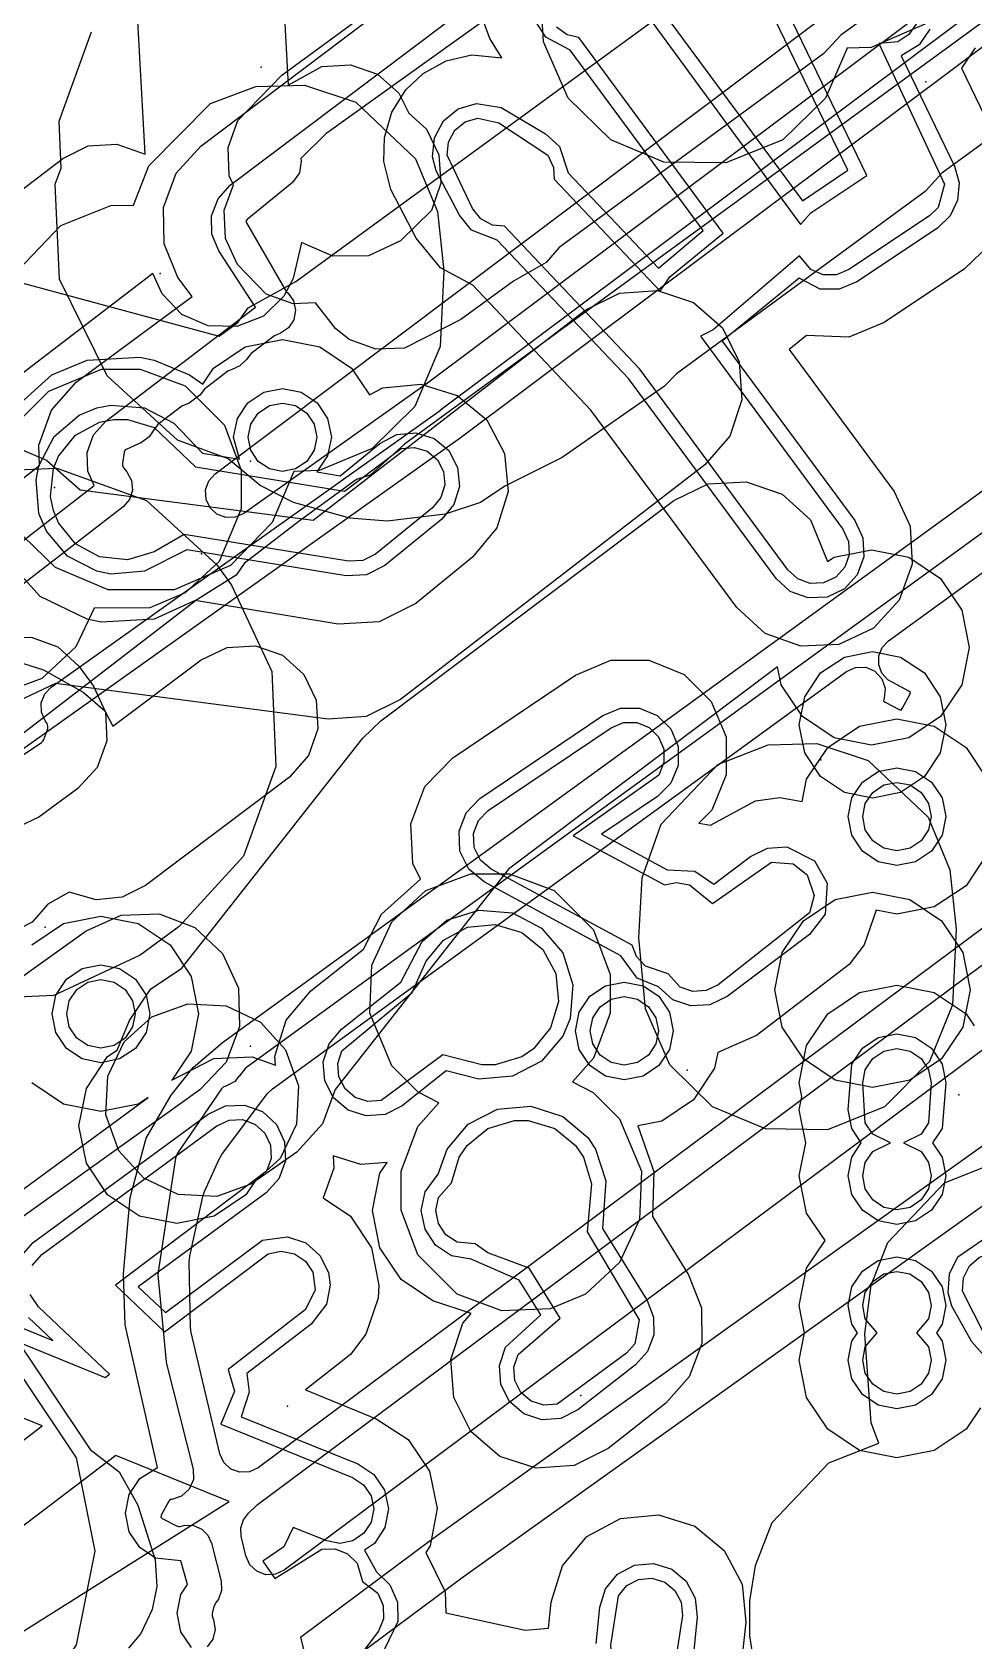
# Model space of a CAD drawing. Header units: metres. Extents: x 8738 to 9560, y -8972 to -7699.
# Drawn here: x 8982.3 to 9001.57, y -8157.11 to -8124.19 of the extents above; entities that cross this region are included whole.
import ezdxf

# ---------------------------------------------------------------- set-up
doc = ezdxf.new("R2010")
doc.units = ezdxf.units.M
for name, color, linetype in [('AI_GREENING_EXCLUSIONS', 1, 'Continuous'), ('AI_GREENING_LAWN', 82, 'Continuous'), ('AI_GREENING_REJECTED', 6, 'Continuous')]:
    doc.layers.add(name, color=color, linetype=linetype)

msp = doc.modelspace()

# ---------------------------------------------------------------- linework, layer by layer
at = {"layer": 'AI_GREENING_EXCLUSIONS'}
for points in [[(9045.859, -8091.153), (9020.617, -8110.161), (9019.849, -8110.898), (9019.503, -8111.013), (9017.236, -8112.693), (9017.027, -8112.99), (9016.1, -8113.511), (8989.922, -8132.624), (8989.217, -8133.256), (8988.937, -8133.343), (8987.764, -8134.2), (8986.64, -8135.064), (8986.478, -8135.307), (8985.673, -8135.807), (8960.434, -8155.213), (8959.695, -8155.928), (8959.35, -8156.046), (8957.123, -8157.756), (8956.926, -8158.05), (8956.066, -8158.568), (8929.562, -8178.912), (8904.278, -8205.333)], [(9045.859, -8091.153), (9020.617, -8110.161), (9019.849, -8110.898), (9019.503, -8111.013), (9017.236, -8112.693), (9017.027, -8112.99), (9016.1, -8113.511), (8989.922, -8132.624), (8989.217, -8133.256), (8988.937, -8133.343), (8987.764, -8134.2), (8986.64, -8135.064), (8986.478, -8135.307), (8985.673, -8135.807), (8960.434, -8155.213), (8959.695, -8155.928), (8959.35, -8156.046), (8957.123, -8157.756), (8956.926, -8158.05), (8956.066, -8158.568), (8929.562, -8178.912), (8904.278, -8205.333)], [(9033.491, -8100.485), (9017.902, -8112.401), (8991.06, -8132.499), (8986.438, -8135.788), (8986.438, -8135.788), (8986.438, -8135.788), (8979.925, -8140.422), (8979.286, -8140.797), (8978.556, -8140.911), (8978.119, -8140.822), (8977.784, -8140.688), (8977.675, -8140.561), (8973.755, -8143.602), (8973.839, -8144.107), (8973.76, -8144.728), (8973.471, -8145.337), (8972.926, -8145.927), (8958.484, -8156.853), (8939.431, -8170.901), (8931.698, -8176.967), (8927.609, -8180.372), (8924.563, -8183.053), (8917.837, -8189.222)], [(8968.074, -8123.837), (8966.403, -8125.084), (8986.13, -8130.411), (8986.512, -8130.133), (8986.721, -8129.836), (8987.697, -8129.296), (9013.792, -8110.243)], [(8968.074, -8123.837), (8966.403, -8125.084), (8986.13, -8130.411), (8986.512, -8130.133), (8986.721, -8129.836), (8987.697, -8129.296), (9013.792, -8110.243)], [(9000.206, -8123.262), (8998.853, -8124.253), (8998.507, -8124.631), (8993.09, -8128.6), (8992.822, -8128.907), (8992.15, -8129.289), (8991.078, -8130.075), (8989.924, -8130.655), (8989.339, -8130.68), (8988.789, -8130.48), (8988.507, -8130.259), (8988.1, -8129.733), (8987.643, -8129.753), (8987.093, -8129.552), (8986.508, -8128.947), (8986.26, -8128.417), (8986.235, -8127.832), (8986.235, -8127.832), (8986.423, -8127.317), (8986.337, -8127.134), (8986.312, -8126.549), (8986.512, -8126), (8987.413, -8125.074), (8994.842, -8119.63)], [(8967.703, -8122.617), (8978.169, -8136.382), (8982.455, -8133.057), (8982.438, -8132.645), (8982.696, -8131.925), (8983.205, -8131.354), (8985.578, -8129.603), (8985.285, -8129.215), (8985.001, -8128.524), (8984.989, -8127.778), (8985.253, -8127.079), (8985.755, -8126.525), (8992.469, -8121.459)], [(8966.908, -8123.224), (8977.486, -8137.135), (8978.095, -8137.714), (8983.574, -8133.466), (8983.443, -8133.177), (8983.427, -8132.795), (8983.556, -8132.435), (8983.81, -8132.15), (8986.873, -8129.819), (8986.122, -8128.669), (8985.98, -8128.323), (8985.975, -8127.95), (8986.106, -8127.6), (8986.357, -8127.324), (8993.072, -8122.258)], [(8976.941, -8131.35), (8982.927, -8126.776), (8983.452, -8126.518), (8984.037, -8126.481), (8984.613, -8126.69), (8984.385, -8122.481)], [(9000.62, -8124.007), (8999.47, -8124.506), (8998.984, -8124.522), (8998.54, -8125.541), (8997.663, -8126.396), (8996.498, -8126.866), (8995.229, -8126.849), (8994.146, -8126.396), (8993.269, -8125.541), (8992.77, -8124.391), (8992.638, -8122.219)], [(8994.617, -8123.471), (8998.023, -8128.13), (8998.238, -8127.886), (8999.381, -8127.124), (8997.04, -8122.27)], [(8994.919, -8123.375), (8998.067, -8127.641), (8998.998, -8127.019), (8996.814, -8122.492)], [(8987.424, -8123.125), (8987.541, -8125.275), (8988.23, -8124.894), (8988.814, -8124.859), (8989.367, -8125.049), (8989.805, -8125.437), (8990.008, -8125.852), (8990.371, -8126.174), (8990.628, -8126.7), (8990.664, -8127.284), (8990.473, -8127.838), (8989.839, -8128.463), (8989.183, -8128.766), (8988.453, -8128.775), (8987.816, -8128.496), (8987.641, -8129.236), (8987.456, -8129.597), (8987.034, -8130.002), (8986.489, -8130.215), (8985.904, -8130.203), (8985.368, -8129.968), (8984.962, -8129.546), (8984.775, -8129.129), (8979.241, -8133.367)], [(9001.899, -8128.538), (9001.386, -8129.032), (8999.736, -8130.133), (8999.014, -8130.431), (8998.151, -8130.396), (8997.796, -8130.686), (8999.941, -8133.593), (9000.273, -8134.299), (9000.31, -8135.079), (9000.045, -8135.813), (8999.519, -8136.39), (8998.813, -8136.722), (8998.034, -8136.758), (8997.3, -8136.494), (8996.723, -8135.968), (8993.738, -8131.924), (8991.318, -8129.369), (8990.656, -8129.013), (8990.163, -8128.408), (8989.644, -8127.411), (8989.501, -8126.835), (8989.514, -8126.349), (8989.666, -8125.831), (8989.95, -8125.372), (8990.303, -8125.038), (8990.777, -8124.778), (8991.303, -8124.655), (8991.916, -8124.714), (8991.67, -8124.322), (8991.264, -8123.217)], [(9000.674, -8124.128), (9000.457, -8124.452), (9000.089, -8124.678), (9001.177, -8126.933), (9001.272, -8127.277), (9001.241, -8127.631), (9001.088, -8127.953), (9000.831, -8128.2), (8999.181, -8129.301), (8998.82, -8129.45), (8998.43, -8129.449), (8997.998, -8129.228), (8996.426, -8130.514), (8999.136, -8134.187), (8999.302, -8134.54), (8999.321, -8134.93), (8999.188, -8135.297), (8998.926, -8135.585), (8998.573, -8135.751), (8998.183, -8135.77), (8997.816, -8135.637), (8997.527, -8135.375), (8994.506, -8131.281), (8991.82, -8128.446), (8991.293, -8128.242), (8991.046, -8127.939), (8990.568, -8127.028), (8990.497, -8126.74), (8990.536, -8126.352), (8990.721, -8126.009), (8991.024, -8125.762), (8991.398, -8125.65), (8991.9, -8125.733), (8991.9, -8125.733), (8992.808, -8126.27), (8993.097, -8126.533), (8993.272, -8127.07), (8995.118, -8129.019), (8996.033, -8128.253), (8993.31, -8124.563), (8992.812, -8124.296), (8992.604, -8123.965)], [(9000.397, -8124.013), (9000.245, -8124.24), (9000.018, -8124.392), (8999.632, -8124.422), (9000.974, -8127.304), (9000.844, -8127.777), (9000.665, -8127.95), (8999.014, -8129.051), (8998.762, -8129.156), (8998.489, -8129.155), (8998.237, -8129.051), (8998.008, -8128.771), (8996.24, -8130.28), (8995.977, -8130.411), (8998.895, -8134.365), (8999.011, -8134.612), (8999.024, -8134.885), (8998.931, -8135.142), (8998.748, -8135.344), (8998.5, -8135.46), (8998.227, -8135.473), (8997.971, -8135.38), (8997.769, -8135.196), (8994.737, -8131.088), (8991.967, -8128.165), (8991.724, -8128.14), (8991.484, -8128.011), (8991.311, -8127.799), (8990.795, -8126.712), (8990.823, -8126.44), (8990.953, -8126.2), (8991.164, -8126.027), (8991.426, -8125.949), (8991.853, -8126.046), (8992.856, -8126.711), (8992.856, -8126.711), (8992.972, -8126.958), (8992.984, -8127.202), (8995.154, -8129.492), (8995.353, -8129.197), (8996.444, -8128.304), (8993.491, -8124.302), (8993.252, -8124.248), (8993.03, -8124.09)], [(9002.275, -8126.085), (9000.922, -8127.076), (9000.576, -8127.454), (8995.49, -8131.181), (8995.244, -8131.433), (8993.147, -8132.898), (8991.979, -8133.484), (8991.481, -8133.817), (8990.755, -8134.055), (8989.568, -8134.198), (8988.806, -8134.139), (8987.654, -8133.817), (8986.972, -8133.472), (8986.315, -8132.923), (8985.276, -8132.544), (8983.838, -8131.226), (8982.861, -8129.248), (8982.776, -8127.299), (8982.894, -8126.974), (8982.894, -8126.974), (8982.853, -8126.016), (8983.52, -8124.183)], [(9001.598, -8124.51), (9001.319, -8124.927), (9002.078, -8126.499)], [(8981.725, -8129.371), (8982.886, -8128.149), (8983.916, -8127.742), (8984.379, -8127.729), (8984.691, -8126.93), (8984.691, -8126.93), (8985.95, -8125.651), (8986.881, -8125.301), (8987.876, -8125.274), (8988.926, -8125.626), (8990.15, -8126.785), (8990.596, -8127.86), (8990.729, -8129.077), (8990.652, -8130.622), (8990.137, -8131.854), (8989.26, -8132.709), (8988.177, -8133.162), (8987.655, -8133.179), (8987.216, -8134.228), (8986.361, -8135.105), (8985.211, -8135.603), (8983.86, -8135.603), (8982.777, -8135.15), (8981.9, -8134.294)], [(8981.875, -8132.645), (8982.597, -8132.948), (8983.287, -8133.554), (8988.053, -8134.176), (8993.622, -8129.878), (8994.321, -8129.531), (8995.099, -8129.478), (8995.839, -8129.727), (8996.427, -8130.24), (8996.774, -8130.939), (8996.827, -8131.717), (8996.579, -8132.457), (8996.066, -8133.045), (8989.839, -8137.85), (8989.139, -8138.198), (8988.359, -8138.25), (8982.781, -8137.522), (8981.875, -8137.949)], [(8981.925, -8131.904), (8982.703, -8131.203), (8983.426, -8130.901), (8983.426, -8130.901), (8984.509, -8130.842), (8984.801, -8130.901), (8985.523, -8131.203), (8985.793, -8131.395), (8986.012, -8131.067), (8986.661, -8130.633), (8987.426, -8130.481), (8988.191, -8130.633), (8988.84, -8131.067), (8989.205, -8131.613), (8989.48, -8131.468), (8990.257, -8131.395), (8991.003, -8131.625), (8991.604, -8132.123), (8991.968, -8132.813), (8992.041, -8133.59), (8991.811, -8134.336), (8991.313, -8134.937), (8990.152, -8135.881), (8989.405, -8136.261), (8988.568, -8136.303), (8985.639, -8135.824), (8984.801, -8136.204), (8983.717, -8136.263), (8983.426, -8136.204), (8982.465, -8135.741), (8981.764, -8134.962)], [(8982.106, -8132.077), (8982.646, -8131.537), (8983.722, -8131.089), (8984.514, -8131.089), (8985.431, -8131.43), (8986.237, -8132.236), (8986.578, -8133.153), (8986.578, -8133.945), (8986.13, -8135.021), (8985.431, -8135.668), (8984.708, -8135.97), (8983.57, -8135.979), (8983.199, -8136.769), (8982.5, -8137.416), (8981.583, -8137.757)], [(8985.561, -8157.251), (8985.344, -8156.927), (8985.268, -8156.544), (8985.344, -8156.161), (8985.48, -8155.957), (8985.48, -8155.957), (8985.342, -8155.471), (8984.827, -8155.421), (8984.503, -8155.204), (8984.286, -8154.88), (8984.21, -8154.497), (8984.286, -8154.114), (8984.503, -8153.79), (8984.865, -8153.566), (8984.206, -8150.646), (8984.174, -8149.604), (8984.308, -8148.038), (8984.633, -8146.828), (8985.146, -8145.945), (8985.6, -8145.38), (8986.2, -8144.867), (9002.754, -8132.846)], [(8981.976, -8137.061), (8982.533, -8137.242), (8983.348, -8137.698), (8983.793, -8138.079), (8983.955, -8138.397), (8985.762, -8137.037), (8986.29, -8136.783), (8986.874, -8136.75), (8987.426, -8136.943), (8987.863, -8137.333), (8988.117, -8137.861), (8988.149, -8138.445), (8987.956, -8138.997), (8987.566, -8139.434), (8984.619, -8141.651), (8984.144, -8141.891), (8983.615, -8141.949), (8983.061, -8141.793), (8982.62, -8142.037), (8982.306, -8142.407), (8981.785, -8142.673)], [(8982.296, -8142.866), (8982.945, -8142.432), (8983.71, -8142.28), (8984.475, -8142.432), (8985.124, -8142.866), (8985.558, -8143.515), (8985.71, -8144.28), (8985.558, -8145.045), (8985.163, -8145.636), (8986.022, -8145.194), (8986.802, -8145.16), (8987.281, -8145.334), (8987.266, -8145.15), (8987.504, -8144.407), (8988.008, -8143.812), (8989.08, -8142.96), (8989.451, -8142.238), (8990.251, -8141.528), (8990.09, -8141.204), (8990.05, -8140.39), (8990.339, -8139.627), (8990.909, -8139.043), (8993.425, -8137.347), (8994.145, -8137.046), (8994.925, -8137.043), (8995.647, -8137.339), (8996.201, -8137.889), (8996.503, -8138.609), (8996.506, -8139.389), (8996.21, -8140.111), (8995.944, -8140.379), (8996.186, -8140.422), (8997.103, -8139.92), (8997.606, -8139.856), (8998.061, -8139.937), (8998.152, -8139.479), (8998.586, -8138.83), (8999.235, -8138.396), (9000, -8138.244), (9000.765, -8138.396), (9001.414, -8138.83), (9001.848, -8139.479)], [(9009.742, -8141.278), (8990.5, -8155.023), (8987.791, -8157.04), (8990.024, -8165.713)], [(9001.848, -8141.009), (9001.414, -8141.658), (9000.765, -8142.092), (9000, -8142.244), (8999.577, -8142.16), (8999.331, -8142.869), (8999.02, -8143.27), (8997.127, -8144.725), (8996.333, -8145.07), (8996.269, -8145.394), (8995.835, -8146.043), (8995.186, -8146.477), (8994.698, -8146.574), (8995.023, -8147.504), (8994.996, -8148.429), (8995.736, -8149.62), (8996.002, -8150.298), (8996.007, -8151.025), (8995.751, -8151.707), (8995.268, -8152.251), (8994.089, -8153.173), (8993.392, -8153.524), (8992.614, -8153.581), (8991.873, -8153.337), (8991.281, -8152.827), (8990.93, -8152.13), (8990.873, -8151.352), (8991.117, -8150.611), (8991.29, -8150.411), (8990.501, -8150.154), (8989.852, -8149.72), (8989.418, -8149.071), (8989.266, -8148.306), (8989.418, -8147.541), (8989.566, -8147.32), (8989.026, -8147.365), (8988.464, -8147.185), (8988.476, -8147.44), (8988.255, -8148.048), (8988.814, -8148.422), (8989.248, -8149.071), (8989.4, -8149.836), (8989.383, -8150.096), (8989.133, -8150.835), (8988.814, -8151.25), (8987.894, -8151.978), (8989.344, -8152.565), (8989.996, -8152.994), (8990.435, -8153.639), (8990.593, -8154.403), (8990.447, -8155.17), (8990.356, -8155.307), (8990.758, -8156.111), (8990.766, -8156.535), (8992.391, -8156.89), (8992.871, -8156.855), (8992.925, -8156.321), (8993.154, -8155.575), (8993.652, -8154.974), (8994.341, -8154.608), (8995.118, -8154.534), (8995.864, -8154.763), (8996.465, -8155.261), (8996.831, -8155.95), (8996.905, -8156.727), (8996.826, -8157.482)], [(8976.978, -8147.18), (8983.411, -8142.583), (8984.122, -8142.261), (8984.902, -8142.237), (8985.632, -8142.513), (8986.201, -8143.047), (8986.522, -8143.758), (8986.547, -8144.538), (8986.271, -8145.268), (8985.737, -8145.837), (8980.883, -8149.306), (8983.488, -8153.194), (8983.488, -8153.194), (8984.081, -8153.656), (8984.466, -8154.335), (8984.821, -8155.457), (8984.855, -8155.997), (8984.76, -8156.473), (8984.524, -8156.959), (8984.274, -8157.264)], [(9009.489, -8142.688), (8991.121, -8155.807), (8988.942, -8157.43)], [(9001.707, -8152.341), (9001.414, -8152.779), (9000.765, -8153.213), (9000, -8153.365), (8999.235, -8153.213), (8998.586, -8152.779), (8998.152, -8152.13), (8998, -8151.365), (8998.11, -8150.811), (8997.999, -8150.251), (8998.151, -8149.486), (8998.528, -8148.922), (8998.152, -8148.359), (8998, -8147.594), (8998.134, -8146.92), (8998, -8146.246), (8998.055, -8145.969), (8998, -8145.692), (8998.152, -8144.927), (8998.586, -8144.278), (8999.235, -8143.844), (9000, -8143.692), (9000.765, -8143.844), (9001.414, -8144.278), (9001.578, -8144.523)], [(8981.731, -8148.156), (8984.677, -8145.993), (8984.475, -8146.128), (8983.71, -8146.28), (8982.945, -8146.128), (8982.296, -8145.694)], [(8982.037, -8149.289), (8982.323, -8148.962), (8985.907, -8146.331), (8986.26, -8146.165), (8986.65, -8146.148), (8987.017, -8146.281), (8987.305, -8146.545), (8987.47, -8146.898), (8987.487, -8147.288), (8987.354, -8147.655), (8987.091, -8147.943), (8984.473, -8149.865), (8985.032, -8150.394), (8987.017, -8148.912), (8987.53, -8148.844), (8987.9, -8148.97), (8988.193, -8149.227), (8988.366, -8149.577), (8988.4, -8149.836), (8988.324, -8150.219), (8988.009, -8150.629), (8986.695, -8151.639), (8986.743, -8152.021), (8986.577, -8152.524), (8988.968, -8153.492), (8989.294, -8153.706), (8989.514, -8154.029), (8989.593, -8154.411), (8989.52, -8154.794), (8989.306, -8155.12), (8989.104, -8155.258), (8989.35, -8155.7), (8989.625, -8155.965), (8989.781, -8156.323), (8989.788, -8156.713), (8989.513, -8157.285)], [(8982.3, -8149.433), (8982.501, -8149.204), (8986.084, -8146.572), (8986.332, -8146.457), (8986.605, -8146.445), (8986.861, -8146.538), (8987.063, -8146.722), (8987.179, -8146.97), (8987.191, -8147.243), (8987.097, -8147.499), (8984.005, -8149.836), (8985.012, -8150.788), (8987.132, -8149.189), (8987.4, -8149.136), (8987.668, -8149.189), (8987.895, -8149.341), (8988.047, -8149.568), (8988.094, -8149.927), (8987.895, -8150.331), (8986.311, -8151.556), (8986.444, -8152), (8986.164, -8152.68), (8988.856, -8153.77), (8989.084, -8153.92), (8989.238, -8154.146), (8989.293, -8154.413), (8989.242, -8154.682), (8989.092, -8154.91), (8988.866, -8155.064), (8988.599, -8155.119), (8988.33, -8155.068), (8987.644, -8154.79), (8987.455, -8155.186), (8987.02, -8155.48), (8987.266, -8155.837), (8988.228, -8155.235), (8988.501, -8155.23), (8988.755, -8155.33), (8988.951, -8155.52), (8989.063, -8155.899), (8989.379, -8156.136), (8989.488, -8156.387), (8989.493, -8156.66), (8989.392, -8156.914), (8988.966, -8157.473)], [(8974.132, -8147.451), (8982.724, -8150.964), (8982.228, -8150.495)], [(8997.104, -8157.744), (8996.99, -8157.011), (8996.991, -8156.293), (8997.107, -8155.567), (8997.446, -8154.691), (8998.607, -8153.47), (8999.627, -8153.066), (8999.627, -8153.066), (8999.47, -8152.65), (8999.342, -8150.831), (8999.472, -8149.833), (8999.811, -8148.958), (9000.971, -8147.736), (9002.001, -8147.329)], [(8974.006, -8147.723), (8983.796, -8151.721), (8983.888, -8151.651), (8982.434, -8150.277), (8982.264, -8150.025)], [(8977.87, -8156.274), (8982.509, -8152.711), (8973.739, -8149.142)], [(8979.7, -8157.504), (8979.845, -8157.057), (8980.141, -8156.709), (8980.553, -8156.496), (8981.025, -8156.457), (8981.472, -8156.602), (8981.844, -8156.933), (8982.038, -8156.969), (8986.332, -8154.259), (8984.014, -8153.32), (8978.543, -8157.473)], [(8993.844, -8157.169), (8993.92, -8156.422), (8994.035, -8156.049), (8994.283, -8155.749), (8994.628, -8155.566), (8995.017, -8155.529), (8995.39, -8155.644), (8995.69, -8155.892), (8995.873, -8156.237), (8995.91, -8156.625), (8995.834, -8157.372)]]:
    msp.add_lwpolyline(points, dxfattribs=at)
for points in [[(8984.603, -8131.881), (8985.203, -8132.193), (8985.791, -8132.809), (8986.548, -8132.933), (8986.426, -8132.481), (8986.502, -8132.098), (8986.719, -8131.774), (8987.043, -8131.557), (8987.426, -8131.481), (8987.809, -8131.557), (8988.133, -8131.774), (8988.35, -8132.098), (8988.426, -8132.481), (8988.35, -8132.864), (8988.129, -8133.191), (8988.608, -8133.269), (8989.421, -8132.609), (8989.766, -8132.426), (8990.154, -8132.39), (8990.527, -8132.505), (8990.828, -8132.754), (8991.01, -8133.099), (8991.046, -8133.487), (8990.931, -8133.86), (8990.683, -8134.161), (8989.521, -8135.105), (8989.148, -8135.295), (8988.729, -8135.316), (8985.469, -8134.783), (8984.603, -8135.224), (8983.915, -8135.283), (8983.623, -8135.224), (8983.024, -8134.912), (8982.593, -8134.403), (8982.442, -8134.042), (8982.383, -8133.355), (8982.442, -8133.063), (8982.754, -8132.463), (8983.262, -8132.032), (8983.623, -8131.881), (8983.915, -8131.822), (8984.603, -8131.881)], [(8986.931, -8132.976), (8986.779, -8132.749), (8986.726, -8132.481), (8986.779, -8132.213), (8986.931, -8131.986), (8987.158, -8131.834), (8987.426, -8131.781), (8987.694, -8131.834), (8987.921, -8131.986), (8988.073, -8132.213), (8988.126, -8132.481), (8988.073, -8132.749), (8987.921, -8132.976), (8987.694, -8133.128), (8987.426, -8133.181), (8987.158, -8133.128), (8986.931, -8132.976)], [(8984.252, -8132.116), (8984.796, -8132.281), (8985.642, -8133.089), (8988.693, -8133.587), (8989.852, -8132.714), (8990.124, -8132.688), (8990.385, -8132.769), (8990.595, -8132.943), (8990.723, -8133.185), (8990.748, -8133.456), (8990.668, -8133.717), (8990.493, -8133.928), (8989.332, -8134.872), (8989.071, -8135.005), (8988.777, -8135.02), (8985.416, -8134.47), (8984.796, -8134.824), (8984.252, -8134.989), (8983.683, -8134.93), (8983.192, -8134.663), (8982.842, -8134.236), (8982.736, -8133.983), (8982.677, -8133.691), (8982.736, -8133.122), (8982.842, -8132.869), (8983.192, -8132.442), (8983.683, -8132.175), (8983.975, -8132.116), (8984.252, -8132.116)], [(8986.079, -8135.094), (8986.384, -8135.51), (8987.205, -8137.272), (8987.291, -8139.221), (8986.625, -8141.055), (8985.308, -8142.494), (8984.511, -8143.079), (8982.749, -8143.903), (8980.8, -8143.991), (8978.966, -8143.327), (8977.525, -8142.012), (8977.221, -8141.598), (8976.396, -8139.836), (8976.308, -8137.887), (8976.975, -8136.048), (8978.287, -8134.612), (8979.09, -8134.023), (8980.857, -8133.197), (8982.806, -8133.111), (8984.64, -8133.777), (8986.079, -8135.094)], [(8985.361, -8143.351), (8989.073, -8138.642), (8989.441, -8138.282), (8995.432, -8133.774), (8996.136, -8133.435), (8996.915, -8133.392), (8997.651, -8133.649), (8998.233, -8134.169), (8998.58, -8135.025), (8998.714, -8134.936), (8999.479, -8134.784), (9000.244, -8134.936), (9000.893, -8135.37), (9001.327, -8136.019), (9001.479, -8136.784), (9001.327, -8137.549), (9000.893, -8138.198), (9000.244, -8138.632), (8999.479, -8138.784), (8998.714, -8138.632), (8998.065, -8138.198), (8997.631, -8137.549), (8997.558, -8137.18), (8992.054, -8141.322), (8988.502, -8145.828), (8988.245, -8146.534), (8987.718, -8147.109), (8986.858, -8147.711), (8986.675, -8147.984), (8986.026, -8148.418), (8985.261, -8148.57), (8984.496, -8148.418), (8983.847, -8147.984), (8983.413, -8147.335), (8983.261, -8146.57), (8983.413, -8145.805), (8983.847, -8145.156), (8984.042, -8145.025), (8984.298, -8144.414), (8984.734, -8143.767), (8985.361, -8143.351)], [(8983.56, -8137.577), (8983.806, -8138.108), (8983.831, -8138.693), (8983.631, -8139.242), (8983.237, -8139.672), (8982.44, -8140.257), (8981.909, -8140.505), (8981.325, -8140.531), (8980.774, -8140.331), (8980.344, -8139.937), (8980.042, -8139.527), (8979.795, -8138.998), (8979.768, -8138.413), (8979.968, -8137.862), (8980.362, -8137.431), (8981.163, -8136.842), (8981.694, -8136.596), (8982.279, -8136.571), (8982.828, -8136.771), (8983.258, -8137.165), (8983.56, -8137.577)], [(9000.561, -8137.304), (9000.886, -8137.791), (9001, -8138.365), (9000.886, -8138.939), (9000.561, -8139.426), (9000.074, -8139.751), (8999.5, -8139.865), (8998.926, -8139.751), (8998.439, -8139.426), (8998.114, -8138.939), (8998, -8138.365), (8998.114, -8137.791), (8998.439, -8137.304), (8998.926, -8136.979), (8999.5, -8136.865), (9000.074, -8136.979), (9000.561, -8137.304)], [(8995.783, -8144.119), (8995.415, -8143.991), (8995.12, -8143.725), (8994.683, -8143.548), (8994.349, -8143.092), (8991.551, -8141.581), (8991.239, -8141.318), (8991.058, -8140.953), (8991.038, -8140.545), (8991.183, -8140.164), (8991.467, -8139.872), (8993.984, -8138.177), (8994.344, -8138.026), (8994.734, -8138.025), (8995.095, -8138.173), (8995.372, -8138.447), (8995.523, -8138.807), (8995.524, -8139.198), (8995.376, -8139.559), (8995.101, -8139.836), (8993.956, -8140.607), (8995.299, -8141.332), (8995.863, -8141.361), (8996.25, -8141.627), (8997.003, -8141.058), (8997.354, -8140.888), (8997.744, -8140.866), (8998.313, -8141.149), (8998.574, -8141.604), (8998.53, -8142.239), (8998.209, -8142.654), (8996.524, -8143.927), (8996.173, -8144.097), (8995.783, -8144.119)], [(8995.32, -8143.463), (8994.856, -8143.303), (8994.668, -8143.105), (8994.581, -8142.876), (8991.693, -8141.317), (8991.475, -8141.133), (8991.349, -8140.877), (8991.335, -8140.592), (8991.436, -8140.325), (8991.635, -8140.121), (8994.151, -8138.426), (8994.403, -8138.32), (8994.677, -8138.319), (8994.929, -8138.423), (8995.123, -8138.615), (8995.229, -8138.867), (8995.23, -8139.14), (8995.126, -8139.393), (8993.377, -8140.635), (8995.246, -8141.644), (8995.485, -8141.592), (8995.754, -8141.64), (8996.227, -8142.021), (8997.43, -8141.179), (8997.874, -8141.209), (8998.165, -8141.434), (8998.306, -8141.856), (8998.21, -8142.211), (8996.343, -8143.688), (8996.097, -8143.806), (8995.824, -8143.822), (8995.566, -8143.733), (8995.32, -8143.463)], [(8998.362, -8138.747), (8999.412, -8139.099), (9000.636, -8140.257), (9001.082, -8141.333), (9001.215, -8142.549), (9001.138, -8144.094), (9000.668, -8145.259), (8999.746, -8146.181), (8998.581, -8146.651), (8997.312, -8146.635), (8996.228, -8146.181), (8995.351, -8145.326), (8994.853, -8144.176), (8994.72, -8142.722), (8994.789, -8141.5), (8995.177, -8140.402), (8996.338, -8139.181), (8997.367, -8138.773), (8998.362, -8138.747)], [(8999.293, -8140.951), (8999.076, -8140.627), (8999, -8140.244), (8999.076, -8139.861), (8999.293, -8139.537), (8999.617, -8139.32), (9000, -8139.244), (9000.383, -8139.32), (9000.707, -8139.537), (9000.924, -8139.861), (9001, -8140.244), (9000.924, -8140.627), (9000.707, -8140.951), (9000.383, -8141.168), (9000, -8141.244), (8999.617, -8141.168), (8999.293, -8140.951)], [(8999.505, -8140.739), (8999.353, -8140.512), (8999.3, -8140.244), (8999.353, -8139.976), (8999.505, -8139.749), (8999.732, -8139.597), (9000, -8139.544), (9000.268, -8139.597), (9000.495, -8139.749), (9000.647, -8139.976), (9000.7, -8140.244), (9000.647, -8140.512), (9000.495, -8140.739), (9000.268, -8140.891), (9000, -8140.944), (8999.732, -8140.891), (8999.505, -8140.739)], [(8990.202, -8145.885), (8989.662, -8145.345), (8989.214, -8144.269), (8989.253, -8143.283), (8989.662, -8142.401), (8990.361, -8141.754), (8991.278, -8141.413), (8992.07, -8141.413), (8992.987, -8141.754), (8993.793, -8142.56), (8994.134, -8143.477), (8994.134, -8144.269), (8993.793, -8145.186), (8993.361, -8145.669), (8993.785, -8145.887), (8994.325, -8146.427), (8994.773, -8147.503), (8994.734, -8148.489), (8994.325, -8149.371), (8993.626, -8150.018), (8992.903, -8150.32), (8991.917, -8150.359), (8991, -8150.018), (8990.194, -8149.212), (8989.853, -8148.295), (8989.853, -8147.503), (8990.194, -8146.586), (8990.626, -8146.103), (8990.202, -8145.885)], [(9001.348, -8144.554), (9000.914, -8145.203), (9000.265, -8145.637), (8999.5, -8145.789), (8998.735, -8145.637), (8998.086, -8145.203), (8997.652, -8144.554), (8997.5, -8143.789), (8997.652, -8143.024), (8998.086, -8142.375), (8998.735, -8141.941), (8999.5, -8141.789), (9000.265, -8141.941), (9000.914, -8142.375), (9001.348, -8143.024), (9001.5, -8143.789), (9001.348, -8144.554)], [(8993.16, -8144.737), (8992.729, -8145.246), (8992.13, -8145.558), (8991.442, -8145.616), (8990.777, -8145.444), (8989.875, -8146.161), (8989.528, -8146.339), (8989.139, -8146.371), (8988.768, -8146.252), (8988.47, -8146), (8988.291, -8145.653), (8988.259, -8145.264), (8988.378, -8144.892), (8988.631, -8144.595), (8989.85, -8143.634), (8990.281, -8142.797), (8990.789, -8142.366), (8991.442, -8142.156), (8992.13, -8142.215), (8992.729, -8142.527), (8993.16, -8143.035), (8993.37, -8143.688), (8993.311, -8144.376), (8993.16, -8144.737)], [(8992.912, -8144.569), (8992.562, -8144.997), (8992.323, -8145.158), (8991.779, -8145.322), (8991.502, -8145.322), (8990.706, -8145.117), (8989.445, -8146.051), (8989.173, -8146.073), (8988.913, -8145.99), (8988.705, -8145.813), (8988.58, -8145.57), (8988.557, -8145.298), (8988.641, -8145.038), (8990.078, -8143.844), (8990.369, -8143.203), (8990.718, -8142.775), (8991.21, -8142.509), (8991.779, -8142.45), (8992.323, -8142.615), (8992.751, -8142.965), (8993.017, -8143.456), (8993.076, -8144.025), (8992.912, -8144.569)], [(8983.71, -8145.28), (8983.327, -8145.204), (8983.003, -8144.987), (8982.786, -8144.663), (8982.71, -8144.28), (8982.786, -8143.897), (8983.003, -8143.573), (8983.327, -8143.356), (8983.71, -8143.28), (8984.093, -8143.356), (8984.417, -8143.573), (8984.634, -8143.897), (8984.71, -8144.28), (8984.634, -8144.663), (8984.417, -8144.987), (8984.093, -8145.204), (8983.71, -8145.28)], [(8983.442, -8144.927), (8983.215, -8144.775), (8983.063, -8144.548), (8983.01, -8144.28), (8983.063, -8144.012), (8983.215, -8143.785), (8983.442, -8143.633), (8983.71, -8143.58), (8983.978, -8143.633), (8984.205, -8143.785), (8984.357, -8144.012), (8984.41, -8144.28), (8984.357, -8144.548), (8984.205, -8144.775), (8983.978, -8144.927), (8983.71, -8144.98), (8983.442, -8144.927)], [(8994.038, -8145.553), (8993.714, -8145.336), (8993.497, -8145.012), (8993.421, -8144.629), (8993.497, -8144.246), (8993.714, -8143.922), (8994.038, -8143.705), (8994.421, -8143.629), (8994.804, -8143.705), (8995.128, -8143.922), (8995.345, -8144.246), (8995.421, -8144.629), (8995.345, -8145.012), (8995.128, -8145.336), (8994.804, -8145.553), (8994.421, -8145.629), (8994.038, -8145.553)], [(8985.485, -8144.078), (8986.273, -8144.117), (8986.974, -8144.451), (8987.486, -8145.015), (8987.752, -8145.751), (8987.713, -8146.539), (8987.379, -8147.24), (8986.815, -8147.752), (8986.079, -8148.018), (8985.291, -8147.979), (8984.59, -8147.645), (8984.078, -8147.081), (8983.812, -8146.345), (8983.851, -8145.557), (8984.185, -8144.856), (8984.749, -8144.344), (8985.485, -8144.078)], [(8994.153, -8145.276), (8993.926, -8145.124), (8993.774, -8144.897), (8993.721, -8144.629), (8993.774, -8144.361), (8993.926, -8144.134), (8994.153, -8143.982), (8994.421, -8143.929), (8994.689, -8143.982), (8994.916, -8144.134), (8995.068, -8144.361), (8995.121, -8144.629), (8995.068, -8144.897), (8994.916, -8145.124), (8994.689, -8145.276), (8994.421, -8145.329), (8994.153, -8145.276)], [(9001, -8145.692), (9000.924, -8146.629), (9000.729, -8146.92), (9000.924, -8147.211), (9001, -8147.594), (9000.924, -8147.977), (9000.707, -8148.301), (9000.383, -8148.518), (9000, -8148.594), (8999.617, -8148.518), (8999.293, -8148.301), (8999.076, -8147.977), (8999, -8147.594), (8999.076, -8147.211), (8999.271, -8146.92), (8999.076, -8146.629), (8999, -8146.246), (8999.076, -8145.309), (8999.293, -8144.985), (8999.617, -8144.768), (9000, -8144.692), (9000.383, -8144.768), (9000.707, -8144.985), (9000.924, -8145.309), (9001, -8145.692)], [(9000.495, -8145.197), (9000.647, -8145.424), (9000.7, -8145.692), (9000.647, -8146.514), (9000.495, -8146.741), (9000.131, -8146.92), (9000.495, -8147.099), (9000.647, -8147.326), (9000.7, -8147.594), (9000.647, -8147.862), (9000.495, -8148.089), (9000.268, -8148.241), (9000, -8148.294), (8999.732, -8148.241), (8999.505, -8148.089), (8999.353, -8147.862), (8999.3, -8147.594), (8999.353, -8147.326), (8999.505, -8147.099), (8999.869, -8146.92), (8999.505, -8146.741), (8999.353, -8146.514), (8999.3, -8145.692), (8999.353, -8145.424), (8999.505, -8145.197), (8999.732, -8145.045), (9000, -8144.992), (9000.268, -8145.045), (9000.495, -8145.197)], [(8990.61, -8147.564), (8990.793, -8147.048), (8991.224, -8146.54), (8991.823, -8146.228), (8992.511, -8146.169), (8993.164, -8146.379), (8993.672, -8146.81), (8993.833, -8147.048), (8994.043, -8147.701), (8993.971, -8148.673), (8994.887, -8150.147), (8995.019, -8150.486), (8995.022, -8150.85), (8994.894, -8151.191), (8994.653, -8151.463), (8993.473, -8152.384), (8993.125, -8152.56), (8992.736, -8152.589), (8992.365, -8152.467), (8992.07, -8152.212), (8991.894, -8151.863), (8991.865, -8151.474), (8991.988, -8151.104), (8992.714, -8150.44), (8992.272, -8149.728), (8991.287, -8149.302), (8990.883, -8149.23), (8990.559, -8149.013), (8990.342, -8148.689), (8990.266, -8148.306), (8990.342, -8147.923), (8990.61, -8147.564)], [(8990.619, -8148.038), (8990.882, -8147.737), (8991.041, -8147.216), (8991.202, -8146.978), (8991.63, -8146.628), (8992.174, -8146.463), (8992.451, -8146.463), (8992.996, -8146.628), (8993.424, -8146.978), (8993.584, -8147.216), (8993.749, -8147.761), (8993.662, -8148.744), (8994.725, -8150.543), (8994.637, -8151.036), (8994.468, -8151.227), (8993.045, -8152.271), (8992.772, -8152.291), (8992.513, -8152.205), (8992.306, -8152.027), (8992.183, -8151.783), (8992.163, -8151.511), (8992.249, -8151.251), (8993.111, -8150.51), (8992.473, -8149.483), (8991.63, -8149.171), (8991.367, -8148.986), (8990.998, -8148.953), (8990.771, -8148.801), (8990.619, -8148.574), (8990.566, -8148.306), (8990.619, -8148.038)], [(9002.421, -8148.94), (9003.152, -8149.327), (9003.503, -8149.667), (9005.678, -8149.667), (9006.06, -8149.743), (9006.385, -8149.96), (9006.602, -8150.285), (9006.678, -8150.667), (9006.602, -8151.05), (9006.385, -8151.374), (9006.06, -8151.591), (9005.678, -8151.667), (9002.865, -8151.667), (9001.791, -8151.288), (9001.534, -8150.994), (9001.12, -8150.261), (9001.046, -8149.993), (9001.073, -8149.604), (9001.246, -8149.254), (9001.749, -8148.907), (9002.138, -8148.869), (9002.421, -8148.94)], [(9003.011, -8149.591), (9003.329, -8149.967), (9005.946, -8150.021), (9006.173, -8150.172), (9006.324, -8150.399), (9006.378, -8150.667), (9006.324, -8150.935), (9006.173, -8151.162), (9005.946, -8151.314), (9005.678, -8151.367), (9002.865, -8151.367), (9001.974, -8151.05), (9001.794, -8150.844), (9001.344, -8149.954), (9001.362, -8149.682), (9001.483, -8149.437), (9001.689, -8149.257), (9001.948, -8149.17), (9002.296, -8149.214), (9003.011, -8149.591)], [(9000.999, -8150.251), (9000.923, -8150.634), (9000.807, -8150.807), (9000.924, -8150.982), (9001, -8151.365), (9000.924, -8151.748), (9000.707, -8152.072), (9000.383, -8152.289), (9000, -8152.365), (8999.617, -8152.289), (8999.293, -8152.072), (8999.076, -8151.748), (8999, -8151.365), (8999.076, -8150.982), (8999.192, -8150.809), (8999.075, -8150.634), (8998.999, -8150.251), (8999.075, -8149.868), (8999.292, -8149.544), (8999.616, -8149.327), (8999.999, -8149.251), (9000.382, -8149.327), (9000.706, -8149.544), (9000.923, -8149.868), (9000.999, -8150.251)], [(9000.646, -8149.983), (9000.699, -8150.251), (9000.646, -8150.519), (9000.402, -8150.808), (9000.647, -8151.097), (9000.7, -8151.365), (9000.647, -8151.633), (9000.495, -8151.86), (9000.268, -8152.012), (9000, -8152.065), (8999.732, -8152.012), (8999.505, -8151.86), (8999.353, -8151.633), (8999.3, -8151.365), (8999.353, -8151.097), (8999.597, -8150.808), (8999.352, -8150.519), (8999.299, -8150.251), (8999.352, -8149.983), (8999.504, -8149.756), (8999.731, -8149.604), (8999.999, -8149.551), (9000.267, -8149.604), (9000.494, -8149.756), (9000.646, -8149.983)], [(8978.797, -8150.131), (8979.759, -8150.512), (8980.495, -8150.659), (8982.118, -8151.742), (8983.201, -8153.365), (8983.582, -8155.278), (8983.201, -8157.191), (8982.118, -8158.814), (8980.495, -8159.897), (8979.796, -8160.037), (8978.797, -8160.433), (8976.819, -8160.433), (8975.769, -8160.015), (8975.178, -8159.897), (8973.555, -8158.814), (8972.472, -8157.191), (8972.091, -8155.278), (8972.472, -8153.365), (8973.555, -8151.742), (8975.178, -8150.659), (8975.805, -8150.534), (8976.819, -8150.131), (8978.797, -8150.131)], [(8994.986, -8155.828), (8995.247, -8155.908), (8995.458, -8156.082), (8995.586, -8156.323), (8995.611, -8156.595), (8995.455, -8157.602), (8995.281, -8157.813), (8995.04, -8157.941), (8994.768, -8157.966), (8994.507, -8157.886), (8994.296, -8157.712), (8994.168, -8157.471), (8994.143, -8157.199), (8994.299, -8156.192), (8994.473, -8155.981), (8994.714, -8155.853), (8994.986, -8155.828)]]:
    msp.add_lwpolyline(points, close=True, dxfattribs=at)
at = {"layer": 'AI_GREENING_LAWN'}
msp.add_lwpolyline([(9016.612, -8111.139), (9016.688, -8111.313), (9016.694, -8111.503), (9016.628, -8111.682), (9016.5, -8111.823), (8990.309, -8131.438), (8990.298, -8131.446), (8986.636, -8134.04), (8986.46, -8134.119), (8986.267, -8134.126), (8986.085, -8134.058), (8985.943, -8133.927), (8985.862, -8133.752), (8985.853, -8133.559), (8985.918, -8133.376), (8986.047, -8133.233), (9015.789, -8110.875), (9015.965, -8110.79), (9016.161, -8110.779), (9016.345, -8110.844), (9016.49, -8110.975), (9016.595, -8111.115), (9016.606, -8111.13), (9016.612, -8111.139)], close=True, dxfattribs=at)
for points in [[(8981.613, -8139.316), (8982.494, -8138.727), (8982.522, -8138.701), (8982.54, -8138.668), (8982.62, -8138.447), (8982.626, -8138.393), (8982.607, -8138.342), (8982.567, -8138.283), (8982.492, -8138.106), (8982.489, -8137.914), (8982.559, -8137.735), (8982.691, -8137.595), (8990.657, -8131.926), (8990.662, -8131.923), (9017.481, -8111.842)], [(8996.313, -8120.535), (8988.315, -8126.273), (8988.286, -8126.297), (8987.826, -8126.747), (8987.802, -8126.78), (8987.807, -8126.83), (8987.772, -8127.07), (8987.627, -8127.265), (8986.701, -8128.027), (8986.676, -8128.057), (8986.689, -8128.094), (8987.503, -8129.497), (8987.539, -8129.532), (8987.65, -8129.693), (8987.69, -8129.884), (8987.655, -8130.076), (8987.548, -8130.239), (8987.387, -8130.35), (8987.261, -8130.404), (8986.784, -8130.768), (8986.685, -8130.9), (8986.543, -8131.027), (8986.471, -8131.053), (8986.474, -8131.059), (8986.306, -8131.131), (8985.829, -8131.495), (8985.732, -8131.623), (8985.519, -8131.785), (8985.369, -8131.845), (8984.873, -8132.222), (8984.777, -8132.349), (8984.696, -8132.476), (8984.541, -8132.586), (8984.229, -8132.729), (8984.197, -8132.75), (8984.185, -8132.787), (8984.15, -8133.017), (8984.153, -8133.067), (8984.177, -8133.111), (8984.242, -8133.188), (8984.337, -8133.364), (8984.356, -8133.563), (8984.295, -8133.754), (8984.165, -8133.906), (8978.429, -8138.332)], [(9003.132, -8133.437), (8986.666, -8145.394), (8986.543, -8145.547), (8986.542, -8145.546), (8986.452, -8145.665), (8986.293, -8145.744), (8986.295, -8145.748), (8986.211, -8145.784), (8986.18, -8145.815), (8985.275, -8147.13), (8985.234, -8147.233), (8984.879, -8149.56), (8984.877, -8149.621), (8985.048, -8151.403), (8985.054, -8151.44), (8985.595, -8153.597), (8985.601, -8153.81), (8985.518, -8154.006), (8985.361, -8154.15), (8985.159, -8154.216), (8985.128, -8154.219), (8985.1, -8154.253), (8984.946, -8154.541), (8984.934, -8154.581), (8984.966, -8154.607), (8985.254, -8154.761), (8985.298, -8154.774), (8985.333, -8154.771), (8985.426, -8154.741), (8985.607, -8154.751), (8985.772, -8154.824), (8985.9, -8154.951), (8985.975, -8155.116), (8986.169, -8155.889), (8986.179, -8156.078), (8986.119, -8156.257), (8986.068, -8156.317), (8986.023, -8156.406), (8985.986, -8156.553), (8985.984, -8156.601), (8986.016, -8156.683), (8986.048, -8156.88), (8986.001, -8157.074), (8985.882, -8157.234)], [(9007.701, -8138.101), (8986.927, -8153.569), (8986.75, -8153.653), (8986.553, -8153.662), (8986.369, -8153.595), (8986.224, -8153.462), (8986.142, -8153.283), (8985.555, -8150.801), (8985.542, -8150.696), (8985.515, -8149.356), (8985.527, -8149.237), (8985.798, -8148.016), (8985.83, -8147.919), (8986.128, -8147.255), (8986.184, -8147.16), (8987.114, -8145.919), (8987.22, -8145.814), (8998.967, -8137.274), (8998.967, -8137.274), (8999.155, -8137.19), (8999.361, -8137.189), (8999.55, -8137.271), (8999.69, -8137.423), (8999.757, -8137.618), (8999.739, -8137.824), (8999.724, -8137.874), (8999.756, -8137.9), (9000.044, -8138.054), (9000.084, -8138.066), (9000.11, -8138.034), (9000.264, -8137.746), (9000.276, -8137.706), (9000.244, -8137.68), (8999.913, -8137.503), (8999.914, -8137.5), (8999.812, -8137.447), (8999.691, -8137.309), (8999.628, -8137.137), (8999.631, -8136.953), (8999.7, -8136.783), (8999.827, -8136.649), (9002.817, -8134.475)], [(9008.007, -8140.367), (8987.461, -8155.665), (8987.282, -8155.75), (8987.084, -8155.758), (8986.899, -8155.689), (8986.755, -8155.554), (8986.674, -8155.374), (8986.583, -8154.97), (8986.575, -8154.798), (8986.625, -8154.634), (8986.728, -8154.497), (8986.863, -8154.369), (8986.908, -8154.331), (9008.036, -8138.6)]]:
    msp.add_lwpolyline(points, dxfattribs=at)
at = {"layer": 'AI_GREENING_REJECTED'}
for p in [(8986.99, -8124.91), (9000.59, -8125.21), (8984.92, -8129.13), (8986.77, -8132.97), (8982.76, -8133.51), (8985.77, -8134.87), (8999.99, -8134.87), (8998.44, -8139.08), (8982.57, -8142.51), (8986.77, -8144.94), (8995.71, -8145.43), (9001.27, -8145.94), (8993.53, -8152.09), (8987.53, -8152.31)]:
    msp.add_point(p, dxfattribs=at)

doc.saveas('drawing.dxf')
